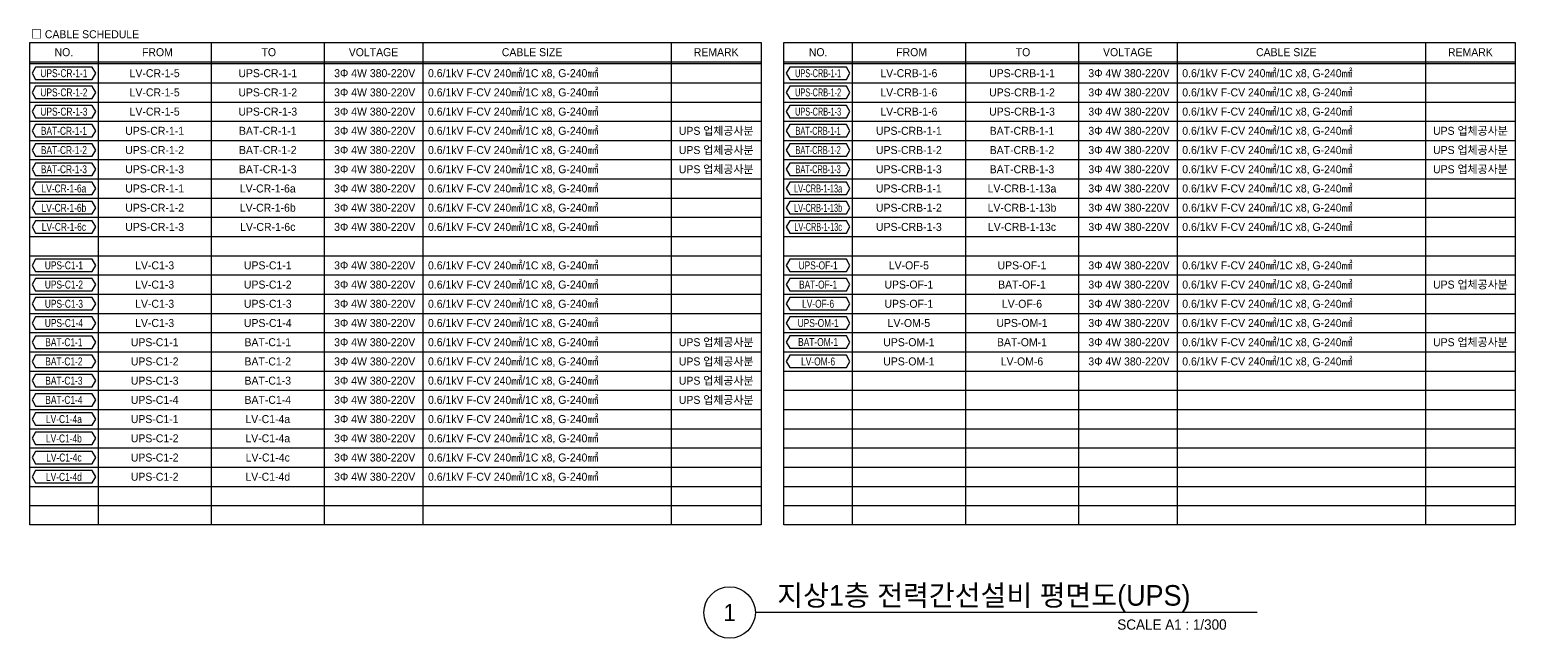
# Model space of a CAD drawing. Header units: millimetres. Extents: x 28900 to 374393, y -351975 to 838289.
# Drawn here: x 28900 to 158807, y -347550 to -294349 of the extents above; entities that cross this region are included whole.
import ezdxf
from ezdxf.enums import TextEntityAlignment as Align

# ---------------------------------------------------------------- set-up
doc = ezdxf.new("R2010")
doc.units = ezdxf.units.MM
doc.header["$LTSCALE"] = 150
for name, color, linetype in [('-----26 Electrical Cable Tray_HV_발전기 B', 103, 'Continuous'), ('-----29 Cable Schedule', 1, 'Continuous'), ('-----29 Indicator', 1, 'Continuous'), ('-----29 주기', 1, 'Continuous'), ('-----30 Text', 2, 'Continuous'), ('-----41 Drawing Title', 2, 'Continuous')]:
    doc.layers.add(name, color=color, linetype=linetype)
doc.styles.add('ELEC', font='Dotum.ttf')

msp = doc.modelspace()

# ---------------------------------------------------------------- linework, layer by layer
at = {"layer": '-----41 Drawing Title', "color": 7}
msp.add_line((136246.8580177246, -345300.0006424523), (92353.14198226822, -345300.0006424523), dxfattribs=at)
msp.add_circle((90103.14198453203, -345300.0006424523), 2249.99999775, dxfattribs=at)

# ---------------------------------------------------------------- texts
at = {"layer": '-----41 Drawing Title', "color": 2, "style": 'ELEC'}
msp.add_text('지상1층 전력간선설비 평면도(UPS)', height=1800, dxfattribs=at).set_placement((94270.29520948199, -344700.0006424523))
at = {"layer": '-----41 Drawing Title', "color": 7, "style": 'ELEC'}
msp.add_text('1', height=1499.9999985, dxfattribs=at).set_placement((90103.14198453203, -345300.0006424523), align=Align.MIDDLE)
at = {"layer": '-----41 Drawing Title', "style": 'ELEC'}
msp.add_text('SCALE A1 : 1/300', height=900, dxfattribs=at).set_placement((133562.2251124276, -346800.0006424523), align=Align.RIGHT)

# ---------------------------------------------------------------- wipeouts: each hides what was drawn before it
at = {"color": 3}
for points in [[(28899.99999920129, -295472.41765977524), (92853.74547736716, -295472.4176625442), (92853.74547666793, -337627.97322661866), (28899.999998502084, -337627.9732238497)], [(94853.7454778036, -295472.4176669481), (158807.49095596946, -295472.4176697171), (158807.49095606146, -337627.97322938766), (94853.7454778956, -337627.9732266187)]]:
    msp.add_wipeout(points, dxfattribs=at).dxf.layer = '-----26 Electrical Cable Tray_HV_발전기 B'

# ---------------------------------------------------------------- next in the draw order: linework, layer by layer
at = {"layer": '-----29 Cable Schedule'}
for p, q in [((34879.82727966302, -295472.4176626474), (34879.82728087289, -297307.9732143327)), ((44771.3050140617, -295472.4176626474), (44771.30501527322, -297307.973209061)), ((54662.78274854406, -295472.4176676679), (54662.78274975363, -297307.9731992354)), ((63274.1868938327, -295472.4176676679), (63274.18689504267, -297307.9731992354)), ((85003.74547736718, -295472.4176706381), (85003.74547857732, -297307.9731906989)), ((100833.5727582653, -295472.4176698203), (100833.5727594752, -297307.9732215055)), ((110725.050492664, -295472.4176698203), (110725.0504938755, -297307.9732162339)), ((120616.5282271464, -295472.4176748408), (120616.5282283559, -297307.9732064082)), ((129227.932372435, -295472.4176748408), (129227.9323736449, -297307.9732064082)), ((150957.4909559694, -295472.4176778109), (150957.4909571796, -297307.9731978717))]:
    msp.add_line(p, q, dxfattribs=at)
at = {"layer": '-----29 Cable Schedule', "color": 3}
for p, q in [((28899.99999920129, -297152.4176597752), (92853.7454821451, -297152.4176704369)), ((28899.99999920129, -297307.9732165732), (92853.74547763883, -297307.9732272348)), ((94853.74547780359, -297152.4176669481), (158807.4909607474, -297152.4176776097)), ((94853.74547780359, -297307.9732237461), (158807.4909562411, -297307.9732344076))]:
    msp.add_line(p, q, dxfattribs=at)
at = {"layer": '-----29 Cable Schedule', "color": 1}
for p, q in [((34879.82727966302, -297307.9732194457), (34879.82727819332, -337627.9732162896)), ((44771.3050140617, -297307.9732194457), (44771.30501259214, -337627.9732170894)), ((54662.78274854406, -297307.9732194457), (54662.78274707476, -337627.9732178893)), ((63274.1868938327, -297307.9732244658), (63274.18689236323, -337627.9732185855)), ((85003.74547857732, -297307.9731906989), (85003.74547710756, -337627.9732231512)), ((100833.5727582653, -297307.9732266186), (100833.5727575869, -337627.9732190586)), ((110725.050492664, -297307.9732266186), (110725.0504919857, -337627.9732198584)), ((120616.5282271464, -297307.9732266186), (120616.5282264683, -337627.9732206583)), ((129227.932372435, -297307.9732316387), (129227.9323717567, -337627.9732213544)), ((150957.4909568299, -297307.973233099), (150957.4909552734, -337627.9732259201)), ((28899.99999920129, -298987.9732194457), (92853.74547763883, -298987.9732272348)), ((94853.74547780359, -298987.9732266186), (158807.4909562411, -298987.9732344076)), ((28899.99999920129, -300667.9732194457), (92853.74547763883, -300667.9732272348)), ((94853.74547780359, -300667.9732266186), (158807.4909562411, -300667.9732344076)), ((28899.99999920129, -302347.9732194457), (92853.74547763883, -302347.9732272348)), ((94853.74547780359, -302347.9732266186), (158807.4909562411, -302347.9732344076)), ((28899.99999920129, -304027.9732194457), (92853.74547763883, -304027.9732272348)), ((94853.74547780359, -304027.9732266186), (158807.4909562411, -304027.9732344076)), ((28899.99999906535, -305707.9732194457), (92853.74547750292, -305707.9732272348)), ((94853.74547766762, -305707.9732266186), (158807.4909561052, -305707.9732344076)), ((28899.99999906535, -307387.9732194457), (92853.74547750292, -307387.9732272348)), ((94853.74547766762, -307387.9732266186), (158807.4909561052, -307387.9732344076)), ((28899.99999906535, -309067.9732194457), (92853.74547750292, -309067.9732272348)), ((94853.74547766762, -309067.9732266186), (158807.4909561052, -309067.9732344076)), ((28899.99999906535, -310747.9732194457), (92853.74547750292, -310747.9732272348)), ((94853.74547766762, -310747.9732266186), (158807.4909561052, -310747.9732344076)), ((28899.99999906535, -312427.9732194457), (92853.74547750292, -312427.9732272348)), ((94853.74547766762, -312427.9732266186), (158807.4909561052, -312427.9732344076)), ((28899.99999906535, -314107.9732194457), (92853.74547750292, -314107.9732272348)), ((94853.74547766762, -314107.9732266186), (158807.4909561052, -314107.9732344076)), ((28899.99999906535, -315787.9732194457), (92853.74547750292, -315787.9732272348)), ((94853.74547766762, -315787.9732266186), (158807.4909561052, -315787.9732344076)), ((28899.99999892952, -317467.9732194457), (92853.7454773673, -317467.9732272348)), ((94853.74547753182, -317467.9732266186), (158807.4909559696, -317467.9732344076)), ((28899.99999879384, -319147.9732194453), (92853.74547723138, -319147.9732272348)), ((94853.74547739614, -319147.9732266181), (158807.4909558337, -319147.9732344076)), ((28899.99999906535, -320827.9732194457), (92853.74547750292, -320827.9732272348)), ((94853.74547766762, -320827.9732266186), (158807.4909561052, -320827.9732344076)), ((28899.99999906535, -322507.9732194457), (92853.74547750292, -322507.9732272348)), ((94853.74547766762, -322507.9732266186), (158807.4909561052, -322507.9732344076)), ((28899.99999906535, -324187.9732194457), (92853.74547750292, -324187.9732272348)), ((94853.74547766762, -324187.9732266186), (158807.4909561052, -324187.9732344076)), ((28899.99999892952, -325867.9732194457), (92853.7454773673, -325867.9732272348)), ((94853.74547753182, -325867.9732266186), (158807.4909559696, -325867.9732344076)), ((28899.99999892952, -327547.9732194457), (92853.7454773673, -327547.9732272348)), ((94853.74547753182, -327547.9732266186), (158807.4909559696, -327547.9732344076)), ((28899.99999892952, -329227.9732194457), (92853.7454773673, -329227.9732272348)), ((94853.74547753182, -329227.9732266186), (158807.4909559696, -329227.9732344076)), ((28899.99999892952, -330907.9732194457), (92853.7454773673, -330907.9732272348)), ((94853.74547753182, -330907.9732266186), (158807.4909559696, -330907.9732344076)), ((28899.99999892952, -332587.9732194457), (92853.7454773673, -332587.9732272348)), ((94853.74547753182, -332587.9732266186), (158807.4909559696, -332587.9732344076)), ((28899.99999892952, -334267.9732194457), (92853.7454773673, -334267.9732272348)), ((94853.74547753182, -334267.9732266186), (158807.4909559696, -334267.9732344076)), ((28899.99999892952, -335947.9732194457), (92853.7454773673, -335947.9732272348)), ((94853.74547753182, -335947.9732266186), (158807.4909559696, -335947.9732344076))]:
    msp.add_line(p, q, dxfattribs=at)
at = {"layer": '-----29 Cable Schedule', "color": 3}
for points in [[(28899.99999920129, -295472.4176597752), (92853.74547736718, -295472.4176625442), (92853.74547666791, -337627.9732266186), (28899.99999850208, -337627.9732238497)], [(94853.74547780359, -295472.4176669481), (158807.4909559694, -295472.417669717), (158807.4909560615, -337627.9732293875), (94853.74547789562, -337627.9732266186)]]:
    msp.add_lwpolyline(points, close=True, dxfattribs=at)
at = {"layer": '-----29 주기'}
for points in [[(29420.4901564668, -297608.9732656697), (29109.29836140452, -298147.9732656729), (29420.49015647154, -298686.9732656794), (34359.33713080401, -298686.9732656794), (34670.52892588782, -298147.9732656729), (34359.33713079947, -297608.9732656697)], [(95374.23563875248, -297608.9732188751), (95063.0438436902, -298147.9732188783), (95374.23563875722, -298686.9732188848), (100313.0826130899, -298686.9732188848), (100624.2744081735, -298147.9732188783), (100313.0826130851, -297608.9732188751)], [(29420.49015673051, -299288.9732742873), (29109.29836166823, -299827.9732742906), (29420.49015673522, -300366.9732742971), (34359.3371310678, -300366.9732742971), (34670.5289261515, -299827.9732742906), (34359.33713106315, -299288.9732742873)], [(95374.23563873985, -299288.9732188751), (95063.04384367757, -299827.9732188783), (95374.23563874459, -300366.9732188848), (100313.0826130772, -300366.9732188848), (100624.2744081609, -299827.9732188783), (100313.0826130725, -299288.9732188751)], [(29420.49015673051, -300968.9732771599), (29109.29836166823, -301507.9732771631), (29420.49015673522, -302046.9732771696), (34359.3371310678, -302046.9732771696), (34670.5289261515, -301507.9732771631), (34359.33713106315, -300968.9732771599)], [(95374.23563873717, -300968.9732188751), (95063.0438436749, -301507.9732188783), (95374.23563874188, -302046.9732188848), (100313.0826130746, -302046.9732188848), (100624.2744081582, -301507.9732188783), (100313.0826130698, -300968.9732188751)], [(29420.49015620708, -302648.9732771599), (29109.29836114481, -303187.9732771631), (29420.49015621181, -303726.9732771696), (34359.33713054438, -303726.9732771696), (34670.52892562809, -303187.9732771631), (34359.33713053974, -302648.9732771599)], [(95374.23563621096, -302648.9732843327), (95063.04384114868, -303187.973284336), (95374.23563621567, -303726.9732843425), (100313.0826105483, -303726.9732843425), (100624.2744056319, -303187.973284336), (100313.0826105436, -302648.9732843327)], [(29420.49015608335, -304328.9732771599), (29109.29836102107, -304867.9732771631), (29420.49015608806, -305406.9732771696), (34359.33713042064, -305406.9732771696), (34670.52892550434, -304867.9732771631), (34359.33713041599, -304328.9732771599)], [(95374.2356360872, -304328.9732843327), (95063.04384102493, -304867.973284336), (95374.23563609195, -305406.9732843425), (100313.0826104245, -305406.9732843425), (100624.2744055082, -304867.973284336), (100313.0826104199, -304328.9732843327)], [(29420.4901559596, -306008.9732771599), (29109.29836089732, -306547.9732771631), (29420.49015596433, -307086.9732771696), (34359.3371302969, -307086.9732771696), (34670.5289253806, -306547.9732771631), (34359.33713029225, -306008.9732771599)], [(95374.23563596346, -306008.9732843327), (95063.04384090118, -306547.973284336), (95374.2356359682, -307086.9732843425), (100313.0826103008, -307086.9732843425), (100624.2744053845, -306547.973284336), (100313.0826102961, -306008.9732843327)], [(29420.49015653333, -307688.9732117022), (29109.29836147106, -308227.9732117055), (29420.49015653806, -308766.973211712), (34359.33713087071, -308766.973211712), (34670.52892595434, -308227.9732117055), (34359.33713086599, -307688.9732117022)], [(95374.23563653715, -307688.9732188751), (95063.04384147488, -308227.9732188783), (95374.2356365419, -308766.9732188848), (100313.0826108745, -308766.9732188848), (100624.2744059582, -308227.9732188783), (100313.0826108698, -307688.9732188751)], [(29420.49015653333, -309368.9732117022), (29109.29836147106, -309907.9732117055), (29420.49015653806, -310446.973211712), (34359.33713087071, -310446.973211712), (34670.52892595434, -309907.9732117055), (34359.33713086599, -309368.9732117022)], [(95374.23563653715, -309368.9732188751), (95063.04384147488, -309907.9732188783), (95374.2356365419, -310446.9732188848), (100313.0826108745, -310446.9732188848), (100624.2744059582, -309907.9732188783), (100313.0826108698, -309368.9732188751)], [(29420.49015640954, -311048.9732117022), (29109.29836134727, -311587.9732117055), (29420.49015641427, -312126.973211712), (34359.33713074693, -312126.973211712), (34670.52892583055, -311587.9732117055), (34359.3371307422, -311048.9732117022)], [(95374.23563653715, -311048.9732188751), (95063.04384147488, -311587.9732188783), (95374.2356365419, -312126.9732188848), (100313.0826108745, -312126.9732188848), (100624.2744059582, -311587.9732188783), (100313.0826108698, -311048.9732188751)], [(29420.49015607416, -314408.9732117022), (29109.29836101188, -314947.9732117055), (29420.49015607889, -315486.973211712), (34359.33713041153, -315486.973211712), (34670.52892549516, -314947.9732117055), (34359.33713040681, -314408.9732117022)], [(95374.2356384844, -314408.9732878162), (95063.04384342213, -314947.9732878194), (95374.23563848912, -315486.9732878259), (100313.0826128216, -315486.9732878259), (100624.2744079054, -314947.9732878194), (100313.082612817, -314408.9732878162)], [(29420.49015595041, -316088.9732117016), (29109.29836088813, -316627.9732117049), (29420.49015595514, -317166.9732117114), (34359.33713028779, -317166.9732117114), (34670.52892537141, -316627.9732117049), (34359.33713028306, -316088.9732117016)], [(95374.23563933639, -316088.9732814606), (95063.04384427411, -316627.9732814638), (95374.2356393411, -317166.9732814704), (100313.0826136737, -317166.9732814704), (100624.2744087574, -316627.9732814638), (100313.082613669, -316088.9732814606)], [(29420.49015622193, -317768.9732117022), (29109.29836115966, -318307.9732117055), (29420.49015622666, -318846.973211712), (34359.33713055932, -318846.973211712), (34670.52892564294, -318307.9732117055), (34359.33713055459, -317768.9732117022)], [(95374.23563807517, -317768.9732878162), (95063.0438430129, -318307.9732878194), (95374.23563807989, -318846.9732878259), (100313.0826124124, -318846.9732878259), (100624.2744074962, -318307.9732878194), (100313.0826124078, -317768.9732878162)], [(29420.49015622193, -319448.9732117022), (29109.29836115966, -319987.9732117055), (29420.49015622666, -320526.973211712), (34359.33713055932, -320526.973211712), (34670.52892564294, -319987.9732117055), (34359.33713055459, -319448.9732117022)], [(95374.23564081208, -319448.9733337769), (95063.04384574981, -319987.9733337802), (95374.23564081683, -320526.9733337867), (100313.0826151494, -320526.9733337867), (100624.2744102331, -319987.9733337802), (100313.0826151448, -319448.9733337769)], [(29420.49015574256, -321128.9732771599), (29109.29836068029, -321667.9732771631), (29420.49015574729, -322206.9732771696), (34359.33713007986, -322206.9732771696), (34670.52892516357, -321667.9732771631), (34359.33713007522, -321128.9732771599)], [(95374.23564055978, -321112.3906705625), (95063.04384549751, -321651.3906705658), (95374.2356405645, -322190.3906705723), (100313.0826148971, -322190.3906705723), (100624.2744099808, -321651.3906705658), (100313.0826148924, -321112.3906705625)], [(29420.49015560697, -322808.9732771599), (29109.29836054469, -323347.9732771631), (29420.4901556117, -323886.9732771696), (34359.33712994427, -323886.9732771696), (34670.52892502797, -323347.9732771631), (34359.33712993962, -322808.9732771599)], [(95374.2356381438, -322808.9732878162), (95063.04384308153, -323347.9732878194), (95374.23563814852, -323886.9732878259), (100313.082612481, -323886.9732878259), (100624.2744075648, -323347.9732878194), (100313.0826124764, -322808.9732878162)], [(29420.49015547104, -324488.9732771599), (29109.29836040876, -325027.9732771631), (29420.49015547577, -325566.9732771696), (34359.33712980834, -325566.9732771696), (34670.52892489205, -325027.9732771631), (34359.33712980369, -324488.9732771599)], [(29420.4901553473, -326168.9732771599), (29109.29836028503, -326707.9732771631), (29420.49015535202, -327246.9732771696), (34359.3371296846, -327246.9732771696), (34670.5289247683, -326707.9732771631), (34359.33712967995, -326168.9732771599)], [(29420.49015508416, -327848.9732117022), (29109.29836002189, -328387.9732117055), (29420.49015508889, -328926.973211712), (34359.33712942155, -328926.973211712), (34670.52892450517, -328387.9732117055), (34359.33712941682, -327848.9732117022)], [(29420.49015508416, -329528.9732117022), (29109.29836002189, -330067.9732117055), (29420.49015508889, -330606.973211712), (34359.33712942155, -330606.973211712), (34670.52892450517, -330067.9732117055), (34359.33712941682, -329528.9732117022)], [(29420.49015508416, -331208.9732117022), (29109.29836002189, -331747.9732117055), (29420.49015508889, -332286.973211712), (34359.33712942155, -332286.973211712), (34670.52892450517, -331747.9732117055), (34359.33712941682, -331208.9732117022)], [(29420.49015504174, -332888.9732117022), (29109.29835997947, -333427.9732117055), (29420.49015504647, -333966.973211712), (34359.33712937913, -333966.973211712), (34670.52892446275, -333427.9732117055), (34359.3371293744, -332888.9732117022)]]:
    msp.add_lwpolyline(points, close=True, dxfattribs=at)

# ---------------------------------------------------------------- next in the draw order: texts
at = {"layer": '-----29 Indicator', "color": 2, "linetype": 'Continuous', "style": 'ELEC'}
msp.add_text('□ CABLE SCHEDULE', height=700, dxfattribs=at).set_placement((29015.52751246667, -294743.67169613), align=Align.MIDDLE_LEFT)
at = {"layer": '-----30 Text', "style": 'ELEC'}
for p in [(31889.91363970902, -296312.4176603796), (97843.65911831132, -296312.4176675525)]:
    msp.add_text('NO.', height=700.0000050563292, dxfattribs=at).set_placement(p, align=Align.MIDDLE)
for s, p in [('FROM', (40066.10216126435, -296312.4176631136)), ('TO', (49805.70897217974, -296312.4176631136)), ('VOLTAGE', (58965.51323390008, -296312.4176631136)), ('CABLE SIZE', (72831.05813335067, -296312.4176631136)), ('REMARK', (88928.74547975614, -296312.4176705375)), ('FROM', (106019.8476398666, -296312.4176702864)), ('TO', (115759.454450782, -296312.4176702864)), ('VOLTAGE', (124919.2587125024, -296312.4176702864)), ('CABLE SIZE', (138784.8036119529, -296312.4176702864)), ('REMARK', (154882.4909583584, -296312.4176777103))]:
    msp.add_text(s, height=700.0000050563292, dxfattribs=at).set_placement(p, align=Align.MIDDLE_CENTER)
at = {"layer": '-----30 Text', "linetype": 'Continuous', "style": 'ELEC'}
for s, width, p in [('UPS-CR-1-1', 0.8, (31889.9136436355, -298147.9732656745)), ('UPS-CRB-1-1', 0.6, (97843.65912592119, -298147.97321888)), ('UPS-CR-1-2', 0.8, (31889.91364389918, -299827.9732742922)), ('UPS-CRB-1-2', 0.6, (97843.65912590855, -299827.97321888)), ('UPS-CR-1-3', 0.8, (31889.91364389918, -301507.9732771647)), ('UPS-CRB-1-3', 0.6, (97843.65912590585, -301507.97321888)), ('BAT-CR-1-1', 0.8, (31889.91364337577, -303187.9732771647)), ('BAT-CRB-1-1', 0.6, (97843.65912337964, -303187.9732843376)), ('BAT-CR-1-2', 0.8, (31889.91364325202, -304867.9732771647)), ('BAT-CRB-1-2', 0.6, (97843.65912325591, -304867.9732843376)), ('BAT-CR-1-3', 0.8, (31889.91364312829, -306547.9732771647)), ('BAT-CRB-1-3', 0.6, (97843.65912313217, -306547.9732843376)), ('LV-CR-1-6a', 0.8, (31889.91364370203, -308227.9732117071)), ('LV-CRB-1-13a', 0.6, (97843.65912370586, -308227.97321888)), ('LV-CR-1-6b', 0.8, (31889.91364370203, -309907.9732117071)), ('LV-CRB-1-13b', 0.6, (97843.65912370586, -309907.97321888)), ('LV-CR-1-6c', 0.8, (31889.91364357823, -311587.9732117071)), ('LV-CRB-1-13c', 0.6, (97843.65912370586, -311587.97321888)), ('UPS-C1-1', 0.8, (31889.91364324285, -314947.9732117071)), ('UPS-OF-1', 0.8, (97843.65912565308, -314947.973287821)), ('UPS-C1-2', 0.8, (31889.9136431191, -316627.9732117065)), ('BAT-OF-1', 0.8, (97843.65912650507, -316627.9732814655)), ('UPS-C1-3', 0.8, (31889.91364339062, -318307.9732117071)), ('LV-OF-6', 0.8, (97843.65912524385, -318307.973287821)), ('UPS-C1-4', 0.8, (31889.91364339062, -319987.9732117071)), ('UPS-OM-1', 0.8, (97843.65912798079, -319987.9733337818)), ('BAT-C1-1', 0.8, (31889.91364291126, -321667.9732771647)), ('BAT-OM-1', 0.8, (97843.65912772846, -321651.3906705674)), ('BAT-C1-2', 0.8, (31889.91364277566, -323347.9732771647)), ('LV-OM-6', 0.8, (97843.65912531248, -323347.973287821)), ('BAT-C1-3', 0.8, (31889.91364263973, -325027.9732771647)), ('BAT-C1-4', 0.8, (31889.91364251598, -326707.9732771647)), ('LV-C1-4a', 0.8, (31889.91364225285, -328387.9732117071)), ('LV-C1-4b', 0.8, (31889.91364225285, -330067.9732117071)), ('LV-C1-4c', 0.8, (31889.91364225285, -331747.9732117071)), ('LV-C1-4d', 0.8, (31889.91364221043, -333427.9732117071))]:
    msp.add_text(s, height=700, dxfattribs=dict(at, width=width)).set_placement(p, align=Align.MIDDLE)
at = {"layer": '-----30 Text', "color": 3, "style": 'ELEC'}
for s, p in [('LV-CR-1-5', (39825.56615547078, -298147.9732361346)), ('UPS-CR-1-1', (49717.04388991217, -298147.9732372038)), ('3Φ 4W 380-220V', (59067.52211766897, -298147.9732380035)), ('LV-CRB-1-6', (105779.3116384355, -298147.9732433074)), ('UPS-CRB-1-1', (115670.7893728769, -298147.9732443765)), ('3Φ 4W 380-220V', (125021.2676006337, -298147.9732451763)), ('LV-CR-1-5', (39825.56615573452, -299827.9732361346)), ('UPS-CR-1-2', (49717.04389017596, -299827.9732372038)), ('3Φ 4W 380-220V', (59067.52211793276, -299827.9732380035)), ('LV-CRB-1-6', (105779.3116384229, -299827.9732433074)), ('UPS-CRB-1-2', (115670.7893728643, -299827.9732443765)), ('3Φ 4W 380-220V', (125021.2676006211, -299827.9732451763)), ('LV-CR-1-5', (39825.56615573452, -301507.9732361346)), ('UPS-CR-1-3', (49717.04389017596, -301507.9732372038)), ('3Φ 4W 380-220V', (59067.52211793276, -301507.9732380035)), ('LV-CRB-1-6', (105779.3116384202, -301507.9732433074)), ('UPS-CRB-1-3', (115670.7893728616, -301507.9732443765)), ('3Φ 4W 380-220V', (125021.2676006184, -301507.9732451763)), ('UPS-CR-1-1', (39825.5661562164, -308227.9732361345)), ('LV-CR-1-6a', (49717.04389065777, -308227.9732372037)), ('3Φ 4W 380-220V', (59067.52211841457, -308227.9732380034)), ('UPS-CRB-1-1', (105779.3116362202, -308227.9732433074)), ('LV-CRB-1-13a', (115670.7893706616, -308227.9732443765)), ('3Φ 4W 380-220V', (125021.2675984184, -308227.9732451763)), ('UPS-CR-1-2', (39825.5661562164, -309907.9732361345)), ('LV-CR-1-6b', (49717.04389065777, -309907.9732372037)), ('3Φ 4W 380-220V', (59067.52211841457, -309907.9732380034)), ('UPS-CRB-1-2', (105779.3116362202, -309907.9732433074)), ('LV-CRB-1-13b', (115670.7893706616, -309907.9732443765)), ('3Φ 4W 380-220V', (125021.2675984184, -309907.9732451763)), ('UPS-CR-1-3', (39825.5661560926, -311587.9732361345)), ('LV-CR-1-6c', (49717.04389053399, -311587.9732372037)), ('3Φ 4W 380-220V', (59067.52211829079, -311587.9732380034)), ('UPS-CRB-1-3', (105779.3116362202, -311587.9732433074)), ('LV-CRB-1-13c', (115670.7893706616, -311587.9732443765)), ('3Φ 4W 380-220V', (125021.2675984184, -311587.9732451763)), ('LV-C1-3', (39825.56615575722, -314947.9732361345)), ('UPS-C1-1', (49717.04389019861, -314947.9732372037)), ('3Φ 4W 380-220V', (59067.52211795541, -314947.9732380034)), ('LV-OF-5', (105779.3116364495, -314947.9732433079)), ('UPS-OF-1', (115670.7893708908, -314947.9732443771)), ('3Φ 4W 380-220V', (125021.2675986476, -314947.9732451767)), ('LV-C1-3', (39825.56615563348, -316627.9732361342)), ('UPS-C1-2', (49717.04389007486, -316627.9732372033)), ('3Φ 4W 380-220V', (59067.52211783166, -316627.973238003)), ('LV-C1-3', (39825.56615590501, -318307.9732361345)), ('UPS-C1-3', (49717.04389034638, -318307.9732372037)), ('3Φ 4W 380-220V', (59067.52211810318, -318307.9732380034)), ('UPS-OF-1', (105779.3116360402, -318307.9732433079)), ('LV-OF-6', (115670.7893704816, -318307.9732443771)), ('3Φ 4W 380-220V', (125021.2675982384, -318307.9732451767)), ('LV-C1-3', (39825.56615590501, -319987.9732361345)), ('UPS-C1-4', (49717.04389034638, -319987.9732372037)), ('3Φ 4W 380-220V', (59067.52211810318, -319987.9732380034)), ('LV-OM-5', (105779.3116376716, -319987.9732433079)), ('UPS-OM-1', (115670.789372113, -319987.9732443771)), ('3Φ 4W 380-220V', (125021.2675998698, -319987.9732451767)), ('UPS-OM-1', (105779.3116361089, -323347.9732433079)), ('LV-OM-6', (115670.7893705502, -323347.9732443771)), ('3Φ 4W 380-220V', (125021.267598307, -323347.9732451767)), ('UPS-C1-1', (39825.56615476724, -328387.9732361345)), ('LV-C1-4a', (49717.04388920861, -328387.9732372037)), ('3Φ 4W 380-220V', (59067.52211696541, -328387.9732380034)), ('UPS-C1-2', (39825.56615476724, -330067.9732361345)), ('LV-C1-4a', (49717.04388920861, -330067.9732372037)), ('3Φ 4W 380-220V', (59067.52211696541, -330067.9732380034)), ('UPS-C1-2', (39825.56615476724, -331747.9732361345)), ('LV-C1-4c', (49717.04388920861, -331747.9732372037)), ('3Φ 4W 380-220V', (59067.52211696541, -331747.9732380034)), ('UPS-C1-2', (39825.56615472482, -333427.9732361345)), ('LV-C1-4d', (49717.04388916619, -333427.9732372037)), ('3Φ 4W 380-220V', (59067.52211692299, -333427.9732380034))]:
    msp.add_text(s, height=700, dxfattribs=at).set_placement(p, align=Align.MIDDLE_CENTER)
for p in [(63730.95193201289, -298147.973244633), (129684.6974149777, -298147.9732518059), (63730.9519322766, -299827.973244633), (129684.697414965, -299827.9732518059), (63730.9519322766, -301507.973244633), (129684.6974149623, -301507.9732518059), (63730.95193275849, -308227.9732446331), (129684.6974127623, -308227.9732518059), (63730.95193275849, -309907.9732446331), (129684.6974127623, -309907.9732518059), (63730.95193263471, -311587.9732446331), (129684.6974127623, -311587.9732518059), (63730.95193229933, -314947.9732446331), (129684.6974129916, -314947.9732518062), (63730.95193217558, -316627.9732446326), (63730.9519324471, -318307.9732446331), (129684.6974125823, -318307.9732518062), (63730.9519324471, -319987.9732446331), (129684.6974142137, -319987.9732518062), (129684.697412651, -323347.9732518062), (63730.95193130933, -328387.9732446331), (63730.95193130933, -330067.9732446331), (63730.95193130933, -331747.9732446331), (63730.95193126691, -333427.9732446331)]:
    msp.add_text('0.6/1kV F-CV 240㎟/1C x8, G-240㎟', height=700, dxfattribs=at).set_placement(p, align=Align.MIDDLE_LEFT)
at = {"layer": '-----30 Text', "color": 11, "style": 'ELEC'}
for s, p in [('UPS-CR-1-1', (39825.56615521108, -303187.9732361345)), ('BAT-CR-1-1', (49717.04388965254, -303187.9732372037)), ('3Φ 4W 380-220V', (59067.52211740934, -303187.9732380033)), ('UPS 업체공사분', (88928.74547797837, -303187.9732267567)), ('UPS-CRB-1-1', (105779.311635215, -303187.9732433074)), ('BAT-CRB-1-1', (115670.7893696564, -303187.9732443765)), ('3Φ 4W 380-220V', (125021.2675974132, -303187.9732451763)), ('UPS 업체공사분', (154882.4909586668, -303187.9732339297)), ('UPS-CR-1-2', (39825.56615508734, -304867.9732361345)), ('BAT-CR-1-2', (49717.0438895288, -304867.9732372037)), ('3Φ 4W 380-220V', (59067.5221172856, -304867.9732380033)), ('UPS 업체공사분', (88928.74547770433, -304867.9732267568)), ('UPS-CRB-1-2', (105779.3116350912, -304867.9732433074)), ('BAT-CRB-1-2', (115670.7893695327, -304867.9732443765)), ('3Φ 4W 380-220V', (125021.2675972895, -304867.9732451763)), ('UPS 업체공사분', (154882.4909580301, -304867.9732339296)), ('UPS-CR-1-3', (39825.56615496359, -306547.9732361345)), ('BAT-CR-1-3', (49717.04388940505, -306547.9732372037)), ('3Φ 4W 380-220V', (59067.52211716185, -306547.9732380033)), ('UPS 업체공사분', (88928.74547765114, -306547.9732267567)), ('UPS-CRB-1-3', (105779.3116349675, -306547.9732433074)), ('BAT-CRB-1-3', (115670.7893694089, -306547.9732443765)), ('3Φ 4W 380-220V', (125021.2675971657, -306547.9732451763)), ('UPS 업체공사분', (154882.4909579882, -306547.9732339297)), ('UPS-OF-1', (105779.311632768, -316627.9732435954)), ('BAT-OF-1', (115670.7893672095, -316627.9732446646)), ('3Φ 4W 380-220V', (125021.2675949663, -316627.9732454641)), ('UPS 업체공사분', (154882.49095847, -316627.9732339295)), ('UPS-C1-1', (39825.56615474657, -321667.9732361345)), ('BAT-C1-1', (49717.04388918803, -321667.9732372037)), ('3Φ 4W 380-220V', (59067.52211694483, -321667.9732380033)), ('UPS 업체공사분', (88928.74547758614, -321667.9732267568)), ('UPS-OM-1', (105779.3116323926, -321667.9732435954)), ('BAT-OM-1', (115670.789366834, -321667.9732446646)), ('3Φ 4W 380-220V', (125021.2675945908, -321667.9732454641)), ('UPS 업체공사분', (154882.4909586384, -321667.9732339295)), ('UPS-C1-2', (39825.56615461098, -323347.9732361345)), ('BAT-C1-2', (49717.04388905244, -323347.9732372037)), ('3Φ 4W 380-220V', (59067.52211680924, -323347.9732380033)), ('UPS 업체공사분', (88928.74547755372, -323347.9732267567)), ('UPS-C1-3', (39825.56615447505, -325027.9732361345)), ('BAT-C1-3', (49717.04388891651, -325027.9732372037)), ('3Φ 4W 380-220V', (59067.52211667331, -325027.9732380033)), ('UPS 업체공사분', (88928.74547707761, -325027.9732267568)), ('UPS-C1-4', (39825.5661543513, -326707.9732361345)), ('BAT-C1-4', (49717.04388879276, -326707.9732372037)), ('3Φ 4W 380-220V', (59067.52211654956, -326707.9732380034)), ('UPS 업체공사분', (88928.74547702441, -326707.9732267568))]:
    msp.add_text(s, height=700, dxfattribs=at).set_placement(p, align=Align.MIDDLE_CENTER)
for p in [(63730.95193175319, -303187.9732446328), (129684.6974117571, -303187.9732518059), (63730.95193162944, -304867.9732446328), (129684.6974116333, -304867.9732518059), (63730.95193150569, -306547.9732446328), (129684.6974115096, -306547.9732518059), (129684.6974093101, -316627.9732520937), (63730.95193128867, -321667.9732446328), (129684.6974089347, -321667.9732520937), (63730.95193115307, -323347.9732446328), (63730.95193101715, -325027.9732446328), (63730.95193089341, -326707.9732446331)]:
    msp.add_text('0.6/1kV F-CV 240㎟/1C x8, G-240㎟', height=700, dxfattribs=at).set_placement(p, align=Align.MIDDLE_LEFT)

doc.saveas('drawing.dxf')
